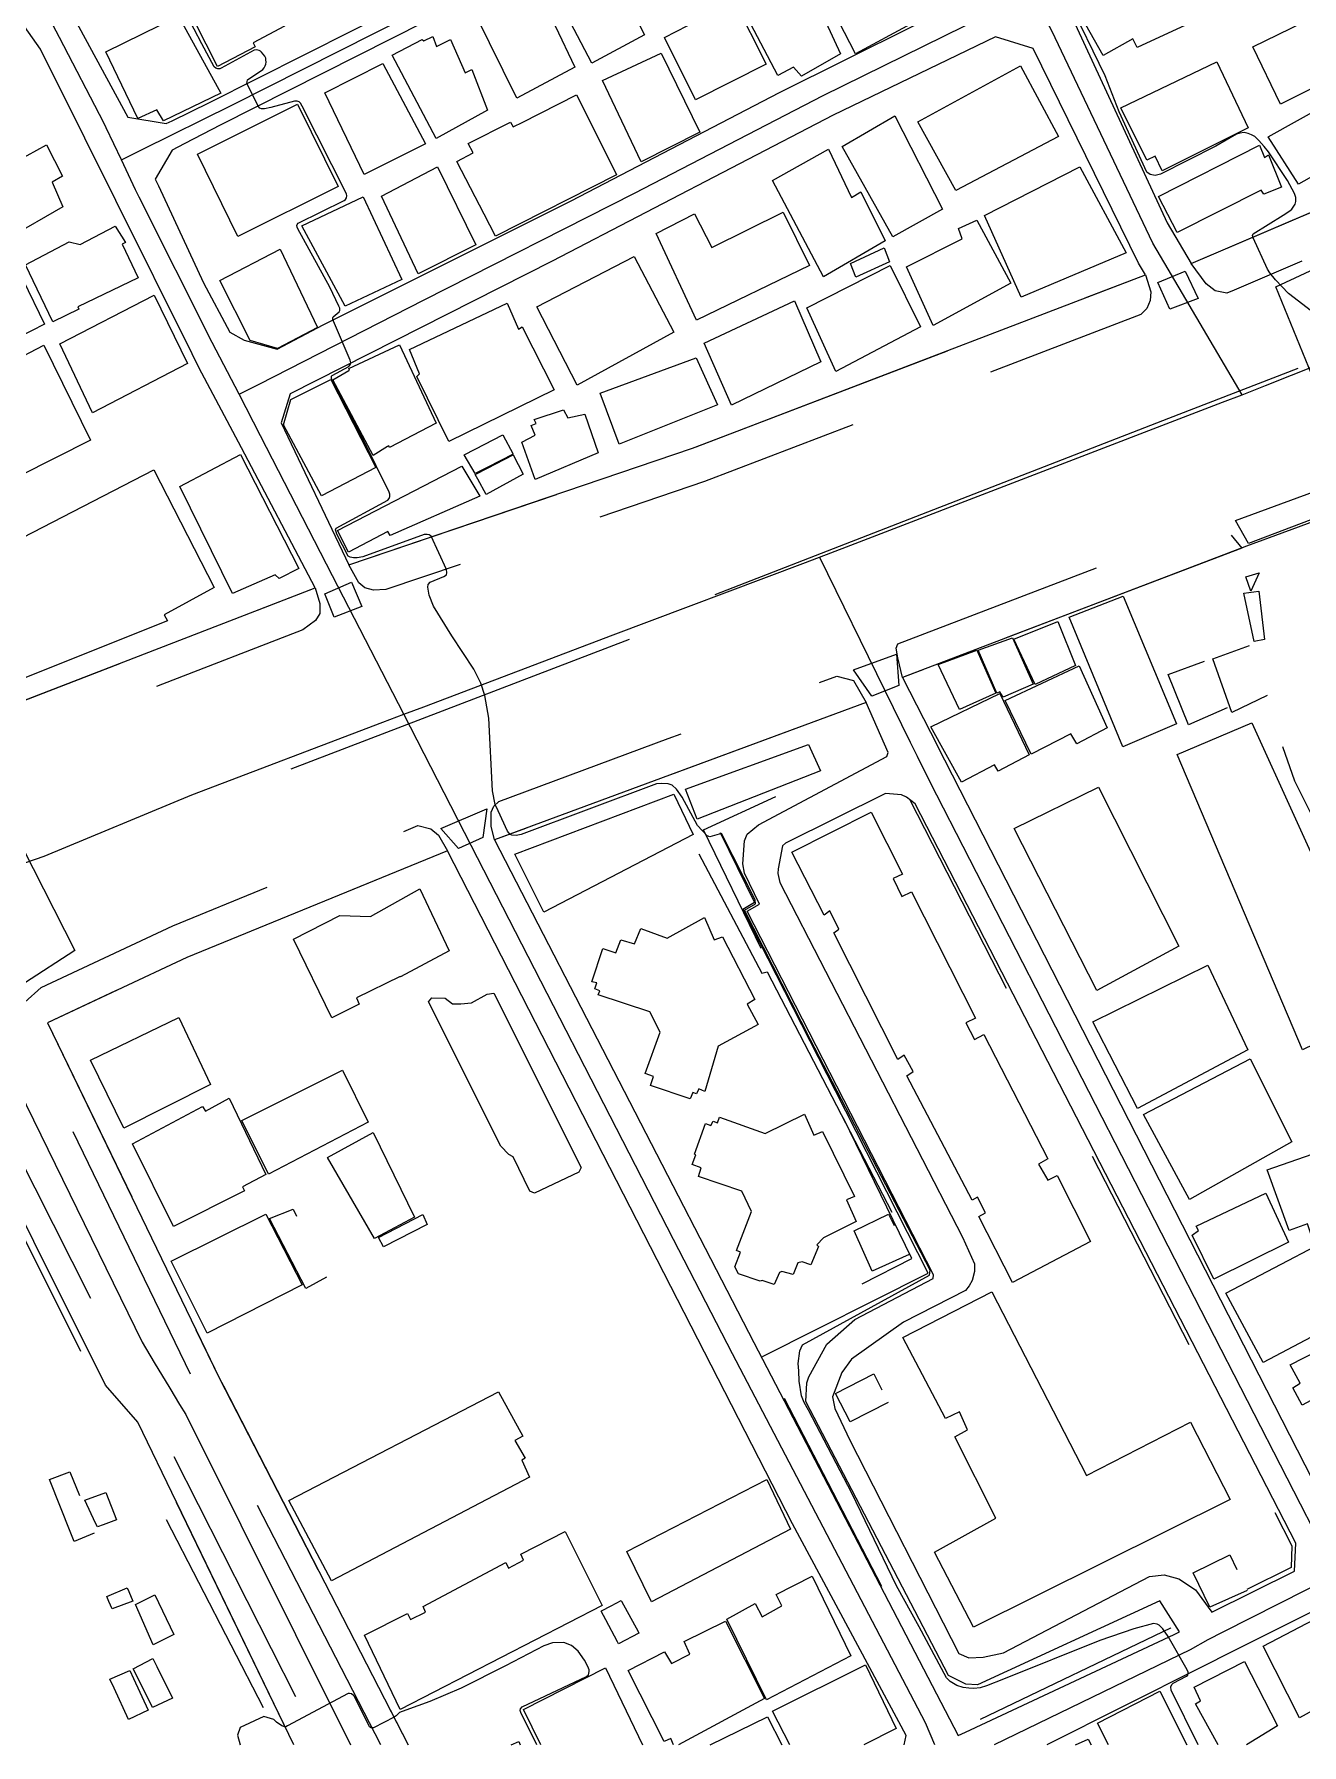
# Model space of a CAD drawing. Header units: millimetres. Extents: x 198785 to 203305, y 542885 to 545889.
# Drawn here: x 199098.6 to 199270.5, y 542885.3 to 543117.3 of the extents above; entities that cross this region are included whole.
import ezdxf

# ---------------------------------------------------------------- set-up
doc = ezdxf.new("R2010")
doc.units = ezdxf.units.MM
for name, pattern in [('FENCE_25K', [54.3, 28.7, -9.2, -16.4]), ('HIDDEN_BULD_25K', [28.8, 18.4, -10.4]), ('HIDDEN_IN_25K', [56.5, 36.5, -20])]:
    doc.linetypes.add(name, pattern=pattern)
for name, color, linetype in [('A0013114', 253, 'Continuous'), ('A0013117', 253, 'Continuous'), ('A0013118', 253, 'Continuous'), ('A0023214', 253, 'Continuous'), ('A0023217', 253, 'Continuous'), ('A0033324', 253, 'Continuous'), ('A0043325', 253, 'Continuous'), ('B0014111', 253, 'Continuous'), ('B0014112', 253, 'Continuous'), ('B0014113', 253, 'Continuous'), ('B0014115', 253, 'Continuous'), ('B0014116', 253, 'Continuous'), ('B0014118', 253, 'Continuous'), ('B0024120', 253, 'Continuous'), ('C0523121', 253, 'Continuous'), ('E0052114', 253, 'Continuous'), ('F0017111', 253, 'Continuous'), ('F0047224', 253, 'Continuous')]:
    doc.layers.add(name, color=color, linetype=linetype)

msp = doc.modelspace()

# ---------------------------------------------------------------- linework, layer by layer
at = {"layer": 'A0013114'}
for points in [[(199255.45, 543086.16), (199295.03, 543103.09), (199305.98, 543107.27), (199310.41, 543108.96), (199361.63, 543128.49)], [(199040.4, 543097.97), (199052.2, 543075.62), (199054.76, 543070.57), (199057.83, 543064.51), (199075.99, 543028.72), (199089.54, 543023.97), (199136.69, 543042.2)], [(199141.23, 543045.33), (199187.83, 543061.12), (199194.5, 543063.67), (199200.88, 543066.11), (199249.29, 543084.64)], [(199324.17, 543071.52), (199294.92, 543059.69), (199275.93, 543052.64), (199269.96, 543050.42), (199262.98, 543047.83), (199216.32, 543030.05)], [(199211.38, 543026.67), (199161.02, 543008.02)], [(199154.64, 543006.52), (199119.28, 542992.07), (199100.39, 542983.22), (199121.25, 542940.11), (199123.73, 542934.96), (199124.24, 542933.97), (199149.28, 542885.31)], [(199133.78, 542885.31), (199112.62, 542929.06), (199108.26, 542934.08), (199088.78, 542973.04), (199079.4, 542977.98), (199058.2, 542969.72), (199044.31, 542964.19), (199030.11, 542958.92), (199023.12, 542956.56), (199012.06, 542953.11), (199005.3, 542951.3), (198998.41, 542949.56), (198993.85, 542948.35), (198987.67, 542947.22), (198986.49, 542946.99), (198961.86, 542941.55), (198931.17, 542937.01), (198929.91, 542936.74), (198925.79, 542936.24), (198924.68, 542936.24), (198912.2, 542934.71), (198868.25, 542928.69), (198862.62, 542927.21), (198795.37, 542916.15)]]:
    msp.add_lwpolyline(points, dxfattribs=at)
at = {"layer": 'A0013117'}
for points in [[(199361.63, 543128.49), (199338.05, 543170.98), (199337.36, 543171.09), (199291.72, 543149.45), (199286.19, 543146.83), (199285.57, 543146.51), (199238, 543122.38), (199252.2, 543091.69), (199255.45, 543086.16)], [(199214.67, 543149.7), (199213.3, 543149.39), (199208.42, 543147.37), (199203.43, 543145.13), (199179.98, 543133.42), (199156.2, 543121.3), (199123.9, 543104.99), (199118.94, 543102.43), (199117.31, 543101.54), (199114.99, 543097.61), (199115.44, 543096.72), (199121.55, 543083.57), (199125.1, 543076.86), (199127.08, 543075.79), (199131.51, 543074.55), (199137.79, 543077.88), (199171.41, 543094.68), (199199.66, 543109.37), (199226.72, 543122.9), (199228.15, 543128.15), (199216.9, 543149.05), (199214.67, 543149.7)], [(199098.85, 543129.01), (199111.29, 543106.04), (199116.48, 543105.17), (199117.29, 543105.52), (199122.37, 543108.03), (199154.66, 543124.34)], [(199136.69, 543042.2), (199126.68, 543061.17), (199120.91, 543072.09), (199120, 543073.92), (199109.65, 543094.74), (199105.46, 543103.17), (199099.45, 543115.27), (199092.9, 543124.51), (199092.66, 543124.65), (199040.4, 543097.97)], [(199249.29, 543084.64), (199248.34, 543086.23), (199234.05, 543115.34), (199228.91, 543116.93), (199206.91, 543106.3), (199168.8, 543086.5), (199133.29, 543068.52), (199132.06, 543064.58), (199141.23, 543045.33)], [(199216.32, 543030.05), (199220.12, 543022.61), (199222.03, 543018.86), (199275.03, 542915.12), (199279.35, 542913.84), (199286.02, 542917.17), (199291.56, 542919.93), (199314.39, 542931.32), (199316.58, 542932.4), (199316.25, 542933.75), (199314.35, 542937.06), (199310.82, 542943.85)], [(199214.39, 543019.87), (199211.38, 543026.67)], [(199258.27, 542903.31), (199269.48, 542908.85), (199269.65, 542912.67), (199218.04, 543012.91)], [(199216.55, 542885.31), (199216.83, 542886.56), (199201.41, 542915.26), (199154.64, 543006.52)], [(199161.02, 543008.02), (199196.15, 542939.85), (199223.85, 542886.56), (199224.86, 542887), (199253.14, 542900.28), (199253.89, 542900.61)], [(199288.64, 542912.16), (199282.62, 542908.98), (199274.86, 542904.89), (199272.71, 542903.81), (199261.17, 542898.01), (199256.76, 542895.79), (199235.89, 542885.31)]]:
    msp.add_lwpolyline(points, dxfattribs=at)
at = {"layer": 'A0013118'}
for points in [[(199253.89, 542900.61), (199251.21, 542904.81), (199226.5, 542893.43), (199224.9, 542893.53), (199222.56, 542894.72), (199203.23, 542931.84), (199203.35, 542934.39), (199203.61, 542935.19), (199206.04, 542939.63), (199209.87, 542942.96), (199220.48, 542948.56), (199220.53, 542949.04), (199195.28, 542998.36), (199196.95, 542999.31), (199194.92, 543003.51), (199194.65, 543004.76), (199194.9, 543007.89), (199195.27, 543008.78), (199196.79, 543010.05), (199214.19, 543019.34), (199214.39, 543019.87)], [(199218.04, 543012.91), (199216.85, 543013.79), (199216.17, 543014.13), (199214, 543014.33), (199200.46, 543007.57), (199200.06, 543007.22), (199199.46, 543004.1), (199199.42, 543003.48), (199199.71, 543002.23), (199224.46, 542954.15), (199226.08, 542950.52), (199226.07, 542949.48), (199225.75, 542948.25), (199225.35, 542947.53), (199224.87, 542946.9), (199216.46, 542942.61), (199209.39, 542937.59), (199208.1, 542935.79), (199206.84, 542932.48), (199207.13, 542930.9), (199209.2, 542926.6), (199223.96, 542897.67), (199225.33, 542897.09), (199227.28, 542897.17), (199230, 542897.79), (199249.82, 542908.11), (199251.81, 542908.34), (199253.81, 542907.81), (199256.03, 542906.34), (199258.27, 542903.31)]]:
    msp.add_lwpolyline(points, dxfattribs=at)
at = {"layer": 'A0023214'}
for points in [[(199082.88, 542999.94), (199090.09, 543002.42), (199099.96, 543005.82), (199119.96, 543014.12), (199145.87, 543023.97), (199148.71, 543025.05), (199151.44, 543026.08), (199177.07, 543035.83), (199202.79, 543045.51), (199205.05, 543046.36), (199208.73, 543047.77), (199259.72, 543067.38), (199262.36, 543068.39), (199265.53, 543069.65), (199315.1, 543089.34), (199317.73, 543090.38), (199319.82, 543091.2), (199371.29, 543110.64), (199374.63, 543111.9), (199377.73, 543113.25), (199406.52, 543125.77), (199412.98, 543128), (199439.65, 543137.23)], [(199082.88, 542999.94), (199094.58, 542978.12), (199113.21, 542939.89), (199114.87, 542937.15), (199116.97, 542933.68), (199118.31, 542931.46), (199119.14, 542930.09), (199141.49, 542885.31)]]:
    msp.add_lwpolyline(points, dxfattribs=at)
at = {"layer": 'A0023217'}
for points in [[(199110.42, 543100.24), (199113.22, 543101.63), (199125.46, 543107.69), (199164.07, 543127.22), (199179.22, 543134.94), (199202.7, 543146.67), (199215.45, 543152.31), (199217.94, 543153.41)], [(199110.42, 543100.24), (199108.35, 543104.59), (199108.02, 543105.28), (199102.03, 543116.81), (199096.51, 543127.36), (199095.1, 543130.06)], [(199126.39, 543068.47), (199129.07, 543069.84), (199151.46, 543081.27), (199179.97, 543095.71), (199205.57, 543108.97), (199227.45, 543119.73), (199227.81, 543119.93), (199233.59, 543123.2)], [(199262.36, 543068.39), (199252.36, 543085.4), (199250.27, 543088.96), (199236.55, 543117.73), (199235.01, 543120.58), (199233.59, 543123.2)], [(199126.39, 543068.47), (199122.71, 543075.48), (199112.81, 543095.2), (199112.34, 543096.19), (199110.42, 543100.24)], [(199220.71, 542885.31), (199219.44, 542888.28), (199193.25, 542938.34), (199185.28, 542953.82), (199157.85, 543007.28), (199148.71, 543025.05), (199139.05, 543043.83), (199129.29, 543062.82), (199126.39, 543068.47)], [(199205.05, 543046.36), (199213.87, 543028.37), (199217.35, 543021.28), (199218.3, 543019.35), (199220.03, 543015.88), (199273.8, 542911.04), (199275.15, 542908.42)], [(199275.15, 542908.42), (199271.09, 542906.34), (199259.77, 542900.57), (199257.73, 542899.53), (199255.32, 542898.2), (199228.77, 542885.31)]]:
    msp.add_lwpolyline(points, dxfattribs=at)
at = {"layer": 'A0033324', "linetype": 'HIDDEN_IN_25K', "flags": 128}
for points in [[(199261.27, 543082.56), (199260.31, 543082.15), (199258.7, 543082.49), (199257.5, 543083.43), (199255.45, 543086.16), (199295.03, 543103.09), (199361.63, 543128.49), (199362.34, 543126.51), (199362.36, 543124.76), (199361.87, 543123.35), (199360.65, 543122.13), (199297.13, 543097.9), (199261.27, 543082.56)], [(199075.99, 543028.72), (199089.54, 543023.97), (199136.69, 543042.2), (199137.34, 543040.06), (199137.31, 543038.7), (199136.71, 543037.76), (199135, 543036.51), (199089.62, 543018.96), (199074.56, 543024.24), (199049.26, 543074.1), (199038.14, 543095.19), (199038.06, 543095.78), (199038.23, 543096.51), (199038.96, 543097.17), (199040.4, 543097.97), (199052.2, 543075.62), (199075.99, 543028.72)], [(199146.28, 543041.97), (199144.59, 543041.9), (199143.42, 543042.22), (199142.61, 543042.9), (199141.23, 543045.33), (199187.83, 543061.12), (199249.29, 543084.64), (199249.99, 543082.32), (199249.88, 543081.16), (199249.44, 543080.06), (199248.65, 543079.26), (199189.46, 543056.6), (199146.28, 543041.97)], [(199219.08, 543031.1), (199216.32, 543030.05), (199215.67, 543032.71), (199215.47, 543034.04), (199215.68, 543034.62), (199258.01, 543050.75), (199258.69, 543050.9), (199259.72, 543050.71), (199262.35, 543047.59), (199219.08, 543031.1)], [(199165.21, 543009.58), (199161.02, 543008.02), (199160.53, 543009.89), (199160.53, 543011.77), (199160.92, 543012.61), (199161.58, 543013.24), (199184.54, 543021.75), (199207.43, 543030.22), (199209.67, 543029.62), (199211.38, 543026.67), (199165.21, 543009.58)], [(199145.57, 542885.31), (199120.78, 542933.49), (199095.97, 542984.79), (199099.53, 542988.01), (199117.39, 542996.38), (199150.61, 543009.95), (199152.37, 543009.52), (199153.42, 543008.66), (199154.64, 543006.52), (199119.28, 542992.07), (199100.39, 542983.22), (199123.73, 542934.96), (199149.28, 542885.31)], [(199089.37, 542978.17), (199090.78, 542976.44), (199110.46, 542937.48), (199110.63, 542936.85), (199110.66, 542936.12), (199109.92, 542935.04), (199108.26, 542934.08), (199088.78, 542973.04), (199079.4, 542977.98), (199058.2, 542969.72), (199044.31, 542964.19), (199030.11, 542958.92), (199023.12, 542956.56), (199012.06, 542953.11), (199005.3, 542951.3), (198998.41, 542949.56), (198993.85, 542948.35), (198994.74, 542951.38), (198995.32, 542952.33), (198996.63, 542953.4), (199003.32, 542955.25), (199018.95, 542959.93), (199032.04, 542964.28), (199049.13, 542970.69), (199060.73, 542975.32), (199074.33, 542980.93), (199077.81, 542981.99), (199081.3, 542982.14), (199084.19, 542981.23), (199086.33, 542980.49), (199087.17, 542979.75), (199089.37, 542978.17)], [(199133.78, 542885.31), (199112.62, 542929.06), (199114.03, 542929.39), (199115.05, 542929.24), (199137.34, 542885.31)]]:
    msp.add_lwpolyline(points, dxfattribs=at)
at = {"layer": 'A0043325'}
for points in [[(199283.62, 543063.32), (199276.3, 543060.13), (199266.95, 543083.03), (199274.23, 543086.4), (199283.62, 543063.32)], [(199256.41, 543081.44), (199252.56, 543079.98), (199250.95, 543083.62), (199254.67, 543085.15), (199256.41, 543081.44)], [(199272.65, 543051.78), (199263.25, 543048.23), (199261.45, 543051.33), (199272.07, 543055.21), (199272.65, 543051.78)], [(199143.03, 543039.66), (199139.27, 543038.23), (199138, 543041.4), (199141.63, 543042.95), (199143.03, 543039.66)], [(199215.82, 543028.94), (199212.15, 543027.5), (199209.69, 543031.07), (199215.49, 543033.2), (199215.82, 543028.94)], [(199104.1, 542993.03), (199097.26, 542988.61), (199083.53, 543015.71), (199091.32, 543018.1), (199104.1, 542993.03)], [(199159.44, 543008.33), (199156.1, 543006.86), (199153.71, 543009.57), (199159.94, 543012.23), (199159.44, 543008.33)]]:
    msp.add_lwpolyline(points, dxfattribs=at)
at = {"layer": 'B0014111'}
for points in [[(199207.91, 543114.62), (199202.61, 543111.6), (199201.55, 543112.81), (199199.4, 543111.68), (199194.83, 543120.45), (199203.09, 543125.11), (199207.91, 543114.62)], [(199263.21, 543104.56), (199251.52, 543098.77), (199250.56, 543100.72), (199249.44, 543100.19), (199245.92, 543107.29), (199258.94, 543113.51), (199263.21, 543104.56)], [(199237.46, 543103.4), (199223.54, 543096.08), (199218.41, 543105.4), (199232.33, 543112.99), (199237.46, 543103.4)], [(199281.78, 543103.54), (199270.03, 543096.93), (199265.92, 543103.37), (199278.23, 543110.22), (199281.78, 543103.54)], [(199221.73, 543093.55), (199215, 543089.8), (199208.14, 543102.06), (199215.28, 543106.22), (199221.73, 543093.55)], [(199264.74, 543102.23), (199265.39, 543100.56), (199265.94, 543100.92), (199267.7, 543096.53), (199265.3, 543095.59), (199264.97, 543096.12), (199253.55, 543090.37), (199251.02, 543095.27), (199264.74, 543102.23)], [(199246.64, 543087.64), (199232.43, 543081.63), (199227.46, 543092.71), (199240.37, 543099.31), (199246.64, 543087.64)], [(199200.14, 543093.16), (199203.71, 543085.91), (199188.41, 543078.49), (199182.9, 543090.27), (199188.11, 543092.93), (199190.45, 543088.36), (199200.14, 543093.16)], [(199231, 543083.51), (199220.47, 543077.79), (199216.86, 543085.72), (199224.41, 543089.52), (199223.92, 543090.91), (199226.41, 543092.05), (199231, 543083.51)], [(199137, 543077.49), (199131.59, 543074.65), (199127.86, 543075.72), (199123.74, 543083.88), (199131.96, 543088.12), (199137, 543077.49)], [(199185.3, 543076.87), (199172.21, 543069.67), (199166.74, 543080.29), (199179.96, 543087.15), (199185.3, 543076.87)], [(199218.76, 543077.6), (199207.29, 543071.54), (199203.33, 543080.18), (199214.63, 543085.9), (199218.76, 543077.6)], [(199205.26, 543072.83), (199193.13, 543066.99), (199189.41, 543075.39), (199201.68, 543081.13), (199205.26, 543072.83)], [(199153.11, 543064.51), (199146.78, 543061.22), (199146.66, 543061.46), (199146.49, 543061.35), (199144.55, 543060.15), (199139.09, 543070.39), (199141.24, 543071.65), (199141.36, 543071.71), (199141.24, 543071.96), (199148.14, 543075.16), (199153.11, 543064.51)], [(199191.25, 543067.03), (199177.91, 543061.66), (199175.35, 543068.61), (199188.35, 543073.4), (199191.25, 543067.03)], [(199144.93, 543058.53), (199137.54, 543054.66), (199132.39, 543064.32), (199133.4, 543067.72), (199138.79, 543070.45), (199144.93, 543058.53)], [(199170.36, 543066.32), (199170.95, 543065.25), (199173.27, 543065.75), (199175.07, 543060.5), (199166.53, 543056.9), (199164.69, 543061.96), (199166.52, 543062.91), (199165.97, 543064.23), (199166.64, 543064.5), (199166.4, 543065.04), (199170.36, 543066.32)], [(199134.47, 543044.81), (199131.82, 543043.48), (199131.24, 543043.98), (199125.49, 543041.45), (199118.34, 543055.94), (199126.56, 543060.3), (199134.47, 543044.81)], [(199114.83, 543058.18), (199122.97, 543042.24), (199116.19, 543038.54), (199116.65, 543037.73), (199093.44, 543028.46), (199089.37, 543027.92), (199086.31, 543028.36), (199083.02, 543029.29), (199078.79, 543031.41), (199078.14, 543033.08), (199082.96, 543035.98), (199080.48, 543040.48), (199080.81, 543040.65), (199078.66, 543044.8), (199085.44, 543048.37), (199087.39, 543044.04), (199114.83, 543058.18)], [(199159, 543054.63), (199146.85, 543049.28), (199146.52, 543049.85), (199141.21, 543047.04), (199139.71, 543049.99), (199156.55, 543058.7), (199159, 543054.63)], [(199253.48, 543023.76), (199246.21, 543020.65), (199238.92, 543038.22), (199246.25, 543041.09), (199253.48, 543023.76)], [(199239.76, 543031.66), (199234.32, 543029.07), (199231.42, 543035.25), (199237.39, 543037.64), (199239.76, 543031.66)], [(199234.03, 543029.15), (199229.95, 543027.36), (199229.51, 543028.1), (199229.13, 543027.9), (199226.56, 543033.74), (199231.22, 543035.42), (199234.03, 543029.15)], [(199228.98, 543027.9), (199224.04, 543025.71), (199221.17, 543031.81), (199226.42, 543033.74), (199228.98, 543027.9)], [(199205.21, 543017.38), (199188.46, 543010.85), (199186.91, 543014.88), (199203.58, 543020.94), (199205.21, 543017.38)], [(199187.92, 543008.75), (199167.69, 542998.21), (199163.75, 543006.06), (199185.31, 543014.23), (199187.92, 543008.75)], [(199150.88, 543001.38), (199154.84, 542992.97), (199148.26, 542989.43), (199148.23, 542989.48), (199142.28, 542986.58), (199142.63, 542985.76), (199138.94, 542983.9), (199133.75, 542994.54), (199140.03, 542997.78), (199144.19, 542997.63), (199150.88, 543001.38)], [(199122.48, 542974.83), (199110.76, 542968.91), (199106.21, 542978.14), (199118.19, 542983.93), (199122.48, 542974.83)], [(199143.87, 542969.74), (199130.35, 542962.68), (199126.74, 542969.96), (199140.38, 542976.79), (199143.87, 542969.74)], [(199125.01, 542972.98), (199130, 542962.63), (199126.85, 542960.95), (199127.11, 542960.44), (199117.46, 542955.58), (199111.92, 542966.82), (199121.41, 542971.85), (199121.83, 542971.22), (199125.01, 542972.98)], [(199150.15, 542956.85), (199144.73, 542953.95), (199138.35, 542964.94), (199144.54, 542968.35), (199150.15, 542956.85)], [(199134.9, 542947.66), (199122.02, 542941.14), (199117.15, 542950.89), (199130, 542957.25), (199134.9, 542947.66)], [(199201.04, 542885.31), (199198.68, 542889.86), (199211.32, 542896.13), (199215.45, 542887.53), (199211.1, 542885.31)], [(199163.26, 542885.31), (199164.28, 542885.75), (199164.48, 542885.31)]]:
    msp.add_lwpolyline(points, dxfattribs=at)
at = {"layer": 'B0014112'}
for points in [[(199217.49, 543118.67), (199209.93, 543114.62), (199203.94, 543126.33), (199211.51, 543129.97), (199217.49, 543118.67)], [(199258.24, 543120.14), (199248.16, 543115.46), (199247.55, 543116.65), (199243.54, 543114.39), (199239.03, 543122.45), (199253.77, 543129.72), (199258.24, 543120.14)], [(199128.55, 543115.57), (199123.43, 543112.9), (199118.83, 543122.01), (199128.58, 543126.89), (199130.53, 543123.12), (199130.21, 543122.86), (199132.53, 543118.35), (199128.29, 543116.1), (199128.55, 543115.57)], [(199197.83, 543113.21), (199188.27, 543108.39), (199184.03, 543116.82), (199193.56, 543121.71), (199197.83, 543113.21)], [(199152.63, 543116.96), (199153.13, 543115.6), (199155.02, 543116.56), (199157.02, 543112.04), (199157.91, 543112.48), (199160.07, 543106.99), (199153.08, 543103.14), (199147.13, 543114.42), (199151.21, 543116.56), (199151.41, 543116.4), (199152.63, 543116.96)], [(199151.65, 543102.41), (199143.32, 543098.23), (199137.98, 543109.34), (199145.87, 543113.31), (199151.65, 543102.41)], [(199102.45, 543093.86), (199095.09, 543089.63), (199091.05, 543097.2), (199100.27, 543102.26), (199102.42, 543098.03), (199101.04, 543097.2), (199102.45, 543093.86)], [(199206.27, 543101.67), (199209.4, 543095.14), (199210.69, 543095.92), (199213.98, 543089.26), (199205.59, 543084.38), (199198.69, 543097.45), (199206.27, 543101.67)], [(199097.03, 543084.03), (199099.97, 543077.94), (199089.35, 543072.51), (199085.78, 543080.03), (199092, 543083.16), (199092.62, 543081.71), (199097.03, 543084.03)], [(199106.22, 543062.24), (199096.65, 543057.41), (199090.56, 543070.24), (199099.89, 543075.1), (199106.22, 543062.24)], [(199244.05, 543023.21), (199239.96, 543021.06), (199239.16, 543022.4), (199233.75, 543019.63), (199230.23, 543026.91), (199240.28, 543031.64), (199244.05, 543023.21)], [(199233.51, 543019.57), (199229.28, 543017.35), (199228.79, 543018.18), (199224.32, 543015.84), (199220.15, 543023.34), (199229.52, 543027.87), (199233.51, 543019.57)], [(199276.2, 542955.97), (199271.68, 542954.6), (199271.24, 542955.93), (199268.77, 542955.05), (199265.78, 542963.26), (199272.9, 542965.77), (199276.2, 542955.97)], [(199268.68, 542953.45), (199258.55, 542948.43), (199255.6, 542954.42), (199256.47, 542955.06), (199256.14, 542955.64), (199265.6, 542960.11), (199268.68, 542953.45)], [(199284.23, 542933.87), (199278.66, 542930.99), (199277.95, 542932.3), (199273.05, 542929.56), (199271.67, 542932), (199270.53, 542931.36), (199269.23, 542933.73), (199270.22, 542934.33), (199268.9, 542936.85), (199279.92, 542942.47), (199284.23, 542933.87)], [(199244.25, 542885.31), (199242.74, 542888.26), (199251.2, 542892.58), (199254.87, 542885.31)], [(199190.26, 542885.31), (199198, 542889.1), (199199.96, 542885.31)]]:
    msp.add_lwpolyline(points, dxfattribs=at)
at = {"layer": 'B0014113'}
for points in [[(199181.32, 543117.19), (199174.22, 543113.34), (199168.4, 543124.41), (199175.8, 543127.98), (199181.32, 543117.19)], [(199171.9, 543112.8), (199164.05, 543108.61), (199158.48, 543119.88), (199166.57, 543124.05), (199171.9, 543112.8)], [(199278.21, 543113.08), (199267.58, 543107.81), (199263.84, 543115.57), (199274.11, 543120.6), (199278.21, 543113.08)], [(199123.89, 543109.29), (199116.12, 543105.51), (199115.21, 543107.04), (199112.62, 543105.86), (199108.29, 543114.89), (199118.14, 543119.71), (199123.89, 543109.29)], [(199188.83, 543103.98), (199180.88, 543099.99), (199175.63, 543111), (199183.62, 543114.7), (199188.83, 543103.98)], [(199172.14, 543109.06), (199175.82, 543101.69), (199177.56, 543098.19), (199161.15, 543089.87), (199159.59, 543092.88), (199155.9, 543100), (199158.11, 543101.19), (199157.45, 543102.44), (199163.18, 543105.36), (199163.52, 543104.7), (199163.61, 543104.74), (199164.74, 543105.31), (199172.14, 543109.06)], [(199139.81, 543096.64), (199126.19, 543089.85), (199120.74, 543100.99), (199134.27, 543107.78), (199139.81, 543096.64)], [(199158.47, 543088.7), (199150.64, 543084.76), (199145.66, 543095.33), (199153.29, 543099.3), (199158.47, 543088.7)], [(199148.45, 543084.03), (199140.75, 543080.4), (199134.86, 543091.3), (199143.18, 543095.22), (199148.45, 543084.03)], [(199110.95, 543089.05), (199110.51, 543088.79), (199112.67, 543084.22), (199104.52, 543080.29), (199104.64, 543079.98), (199101.12, 543078.27), (199097.39, 543086), (199103.32, 543089.11), (199104.8, 543088.77), (199109.56, 543091.24), (199110.95, 543089.05)], [(199119.36, 543072.63), (199106.49, 543065.93), (199102.05, 543075.3), (199114.85, 543081.9), (199119.36, 543072.63)], [(199162.72, 543080.82), (199164.27, 543077.28), (199164.75, 543077.61), (199169.07, 543069.05), (199154.8, 543062.03), (199150.45, 543070.85), (199150.81, 543071.22), (199149.48, 543074.51), (199162.72, 543080.82)], [(199281.43, 542984.82), (199270.54, 542979.57), (199253.58, 543019.61), (199263.67, 543023.91), (199281.43, 542984.82)], [(199253.77, 542993.61), (199242.69, 542987.61), (199231.46, 543009.56), (199242.88, 543015.18), (199253.77, 542993.61)], [(199263.16, 542979.54), (199248.18, 542971.6), (199242.11, 542983.34), (199257.7, 542991.02), (199263.16, 542979.54)], [(199269.09, 542967.05), (199255.23, 542959.23), (199249.02, 542970.77), (199263.47, 542978.35), (199269.09, 542967.05)], [(199278.25, 542944), (199265.24, 542937.16), (199260.14, 542946.53), (199273.29, 542953.44), (199278.25, 542944)], [(199165.74, 542921.58), (199138.91, 542907.55), (199133.13, 542918.45), (199161.55, 542933.18), (199164.86, 542927.15), (199163.78, 542926.55), (199165.15, 542924.16), (199164.72, 542923.9), (199165.74, 542921.58)], [(199201.13, 542914.55), (199182.27, 542904.67), (199178.96, 542911.54), (199197.91, 542921.29), (199201.13, 542914.55)], [(199170.59, 542914.23), (199175.61, 542904.19), (199148.22, 542890.09), (199143.36, 542900.17), (199149.2, 542903.13), (199149.59, 542902.29), (199151.66, 542903.31), (199151.35, 542904.06), (199162.54, 542910.03), (199162.92, 542909.25), (199164.93, 542910.32), (199164.55, 542911.14), (199170.59, 542914.23)], [(199204.07, 542908.17), (199209.3, 542897.35), (199197.9, 542891.42), (199192.49, 542902.36), (199196.34, 542904.47), (199197.29, 542902.64), (199199.97, 542904.13), (199199.2, 542905.7), (199204.07, 542908.17)], [(199185.29, 542885.31), (199184.92, 542886.16), (199183.99, 542885.76), (199179.13, 542895.37), (199184.07, 542897.9), (199184.98, 542896.33), (199187.48, 542897.58), (199186.7, 542899.3), (199192.3, 542902.08)], [(199192.3, 542902.08), (199197.62, 542891.57), (199185.95, 542885.31)], [(199278.86, 542893.77), (199270.14, 542888.94), (199265.24, 542898.69), (199274.14, 542903.33), (199278.86, 542893.77)], [(199167.28, 542885.31), (199164.92, 542890.1), (199176.04, 542895.73), (199181.06, 542885.31)], [(199259.13, 542885.31), (199256.07, 542890.86), (199256.74, 542891.25), (199255.85, 542893.11), (199262.7, 542896.61), (199267.17, 542887.86)], [(199239.8, 542885.31), (199241.49, 542886.08), (199241.88, 542885.31)], [(199267.17, 542887.86), (199262.96, 542885.31)]]:
    msp.add_lwpolyline(points, dxfattribs=at)
at = {"layer": 'B0014115'}
for points in [[(199215.07, 543002.8), (199216.23, 543000.32), (199217.55, 543000.98), (199226.21, 542983.84), (199224.9, 542983.19), (199226.1, 542980.95), (199227.36, 542981.62), (199236.03, 542964.78), (199234.75, 542964.05), (199236.02, 542961.88), (199237.29, 542962.51), (199241.81, 542953.54), (199231.23, 542948), (199226.66, 542956.94), (199227.58, 542957.44), (199226.47, 542959.57), (199225.77, 542959.14), (199216.9, 542976.02), (199217.76, 542976.59), (199216.56, 542978.81), (199215.71, 542978.22), (199207.01, 542995.41), (199207.69, 542995.92), (199206.48, 542998.42), (199205.68, 542997.8), (199201.33, 543006.34), (199212.06, 543011.77), (199216.32, 543003.36), (199215.07, 543002.8)], [(199189.47, 542997.48), (199190.8, 542994.45), (199191.93, 542994.86), (199196.32, 542986.37), (199195.27, 542985.75), (199196.73, 542983), (199191.32, 542980.04), (199189.5, 542973.92), (199188.7, 542974.24), (199188.39, 542973.57), (199187.87, 542973.75), (199187.52, 542972.92), (199182.16, 542974.69), (199182.54, 542975.92), (199181.41, 542976.35), (199183.45, 542981.96), (199182.05, 542984.69), (199175.04, 542986.99), (199175.3, 542987.57), (199174.61, 542987.81), (199174.88, 542988.63), (199174.19, 542988.76), (199175.69, 542993.3), (199177.47, 542992.68), (199178.14, 542994.47), (199180, 542993.93), (199180.86, 542995.98), (199184.41, 542994.7), (199189.47, 542997.48)], [(199203.02, 542970.82), (199204.31, 542967.97), (199205.47, 542968.49), (199209.8, 542959.67), (199208.73, 542959.22), (199210.05, 542956.27), (199205.62, 542954.07), (199204.72, 542953.1), (199204.95, 542952.89), (199203.9, 542950.38), (199202.73, 542950.78), (199202.11, 542950.67), (199201.51, 542949.1), (199199.95, 542949.47), (199199.65, 542949.37), (199198.93, 542947.73), (199197.29, 542948.26), (199197.04, 542948.17), (199194.09, 542949.15), (199193.58, 542950.14), (199194.36, 542952.13), (199193.81, 542952.33), (199195.85, 542957.61), (199194.53, 542960.36), (199188.65, 542962.39), (199189.03, 542963.56), (199187.8, 542964.02), (199188.31, 542965.29), (199188.14, 542965.42), (199189.62, 542969.57), (199190.35, 542969.27), (199190.66, 542969.87), (199191.22, 542969.63), (199191.53, 542970.4), (199197.72, 542968.2), (199203.02, 542970.82)], [(199228.45, 542946.73), (199241.25, 542921.84), (199255.37, 542929.07), (199260.77, 542918.57), (199225.95, 542901.25), (199220.65, 542911.42), (199228.96, 542916.05), (199223.43, 542927.07), (199225.13, 542928), (199224.06, 542930.44), (199222.13, 542929.54), (199216.35, 542940.52), (199228.45, 542946.73)]]:
    msp.add_lwpolyline(points, dxfattribs=at)
at = {"layer": 'B0014116', "linetype": 'HIDDEN_BULD_25K', "flags": 128}
for points in [[(199214.54, 543086.43), (199209.98, 543084.32), (199209.28, 543086.19), (199213.84, 543088.3), (199214.54, 543086.43)], [(199160, 543058.52), (199158.37, 543057.69), (199156.91, 543060.22), (199158.39, 543060.99), (199162.14, 543062.97), (199163.53, 543060.32), (199160, 543058.52)], [(199164.9, 543057.61), (199159.86, 543054.87), (199158.72, 543056.94), (199158.37, 543057.59), (199160.05, 543058.45), (199163.55, 543060.24), (199164.9, 543057.61)], [(199264.69, 543044.23), (199263.57, 543041.77), (199262.87, 543043.67), (199264.69, 543044.23)], [(199265.39, 543035.18), (199263.99, 543034.94), (199262.6, 543041.49), (199264.64, 543041.73), (199265.39, 543035.18)], [(199265.78, 543027.61), (199260.96, 543025.28), (199258.38, 543032.57), (199264.98, 543034.98), (199265.78, 543027.61)], [(199260.36, 543025.93), (199255.12, 543023.6), (199252.32, 543030.43), (199258.03, 543032.56), (199260.36, 543025.93)], [(199138.24, 542948.74), (199135.41, 542947.17), (199130.51, 542956.66), (199133.68, 542957.95), (199138.24, 542948.74)], [(199151.87, 542955.86), (199145.95, 542952.82), (199145.26, 542954.09), (199151.28, 542957.23), (199151.87, 542955.86)], [(199217.21, 542951.81), (199212.19, 542949.54), (199209.77, 542955.02), (199214.42, 542957.26), (199217.21, 542951.81)], [(199214.39, 542931.71), (199209.21, 542929.1), (199207.22, 542932.93), (199212.43, 542935.61), (199214.39, 542931.71)], [(199263.05, 542906.25), (199257.99, 542903.99), (199255.75, 542908.63), (199260.71, 542911.06), (199263.05, 542906.25)], [(199180.59, 542900.43), (199177.82, 542898.99), (199177.68, 542899.26), (199176.08, 542902.25), (199175.45, 542903.43), (199175.52, 542903.46), (199176.82, 542904.16), (199178.17, 542904.87), (199178.22, 542904.77), (199180.47, 542900.65), (199180.59, 542900.43)]]:
    msp.add_lwpolyline(points, dxfattribs=at)
at = {"layer": 'B0014118', "linetype": 'HIDDEN_BULD_25K', "flags": 128}
for points in [[(199106.72, 542914), (199104.03, 542912.87), (199103.57, 542914.02), (199100.68, 542921.26), (199103.43, 542922.34), (199106.24, 542915.23), (199106.72, 542914)], [(199107.94, 542915.15), (199107.15, 542914.87), (199106.91, 542915.37), (199105.44, 542918.47), (199108.29, 542919.51), (199109.76, 542915.82), (199107.94, 542915.15)], [(199111.97, 542904.79), (199109.18, 542903.76), (199108.73, 542904.74), (199108.42, 542905.41), (199111.2, 542906.58), (199111.4, 542906.11), (199111.97, 542904.79)], [(199117.5, 542900.25), (199114.72, 542898.87), (199112.31, 542904.34), (199114.94, 542905.62), (199117.5, 542900.25)], [(199114.03, 542889.98), (199111.39, 542888.74), (199109.43, 542892.97), (199108.86, 542894.19), (199111.55, 542895.4), (199112.05, 542894.3), (199114.03, 542889.98)], [(199117.33, 542891.61), (199114.65, 542890.35), (199112.54, 542894.55), (199112, 542895.61), (199114.68, 542897), (199115.22, 542895.9), (199117.33, 542891.61)]]:
    msp.add_lwpolyline(points, dxfattribs=at)
at = {"layer": 'B0024120', "linetype": 'FENCE_25K', "flags": 128}
for points in [[(199310.22, 543019.85), (199311.38, 543017.33), (199311.51, 543015.68), (199312.11, 543000.78), (199310.45, 542999.18), (199300.09, 542998.58), (199297.03, 542997.42), (199296.42, 542997.08), (199289.06, 542991.49), (199284.99, 542991.91), (199274.15, 543006.66), (199269.5, 543015.96), (199266.99, 543023.22), (199266.02, 543029.21), (199264.67, 543045.61)], [(199252.72, 542901.16), (199252.68, 542901.14), (199223.68, 542887.19), (199196.12, 542940.33), (199217.57, 542951.25), (199189.35, 543009.4), (199213.95, 543020.72)], [(199217.31, 543013.45), (199269.12, 542912.27), (199269.01, 542909.34), (199263.03, 542906.38)], [(198995.02, 542948.27), (199001.66, 542949.91), (199014.74, 542953.28), (199036.89, 542960.89), (199056.57, 542968.52), (199078.74, 542977.58), (199087.94, 542972.82), (199093.65, 542961.08), (199110.79, 542926.9), (199132, 542885.76), (199132.23, 542885.31)]]:
    msp.add_lwpolyline(points, dxfattribs=at)
at = {"layer": 'C0523121'}
for points in [[(199190.94, 543041.28), (199252.44, 543065.21), (199269.97, 543072)], [(199179.25, 543035.21), (199133.4, 543017.61)]]:
    msp.add_lwpolyline(points, dxfattribs=at)
at = {"layer": 'E0052114'}
msp.add_lwpolyline([(199160.9, 542987.22), (199172.77, 542963.59), (199172.42, 542962.94), (199166.43, 542960.12), (199165.77, 542960.38), (199163.55, 542965.04), (199162.93, 542965.34), (199161.85, 542966.5), (199152.07, 542986.07), (199152.5, 542986.6), (199154.33, 542986.54), (199155.29, 542985.8), (199156.43, 542985.77), (199157.89, 542985.94), (199159.99, 542987.11), (199160.9, 542987.22)], dxfattribs=at)
at = {"layer": 'F0017111'}
for points, elevation in [([(199274.7, 543077.48), (199268.65, 543082.12), (199266.88, 543083.97), (199266.14, 543084.92), (199265.8, 543085.4), (199263.85, 543089.68), (199263.78, 543089.97), (199263.87, 543090.22), (199267.94, 543092.75), (199268.86, 543093.33), (199269.1, 543093.54), (199269.31, 543093.82), (199269.56, 543094.22), (199269.65, 543094.59), (199269.65, 543095.14), (199269.45, 543095.66), (199268.53, 543097.45), (199265.96, 543101.31), (199265.37, 543102.07), (199264.65, 543102.88), (199264.09, 543103.39), (199263.65, 543103.65), (199263.2, 543103.83), (199262.65, 543103.95), (199262.04, 543103.86), (199261.62, 543103.72), (199258.8, 543102.11), (199251.29, 543098.31), (199250.57, 543098.13), (199249.9, 543098.23), (199249.46, 543098.58), (199245.7, 543106.75), (199243.81, 543111.62), (199238.87, 543121.74)], 20), ([(199256.39, 542885.31), (199252.75, 542892.73), (199252.71, 542893.17), (199252.83, 542893.46), (199253, 542893.64), (199254.84, 542894.59), (199254.99, 542894.76), (199255.06, 542894.94), (199255.06, 542895.14), (199254.9, 542895.48), (199252.32, 542900), (199251.61, 542901.04), (199251.11, 542901.53), (199250.86, 542901.68), (199250.36, 542901.74), (199247.68, 542901.01), (199243.08, 542899.43), (199230.03, 542894.2), (199227.72, 542893.32), (199226.83, 542893.04), (199226, 542892.96), (199225.32, 542892.98), (199224.55, 542893.08), (199223.68, 542893.34), (199222.77, 542893.88), (199222.27, 542894.37), (199218.6, 542901.32), (199215.53, 542906.88), (199209.43, 542919.43), (199203.57, 542930.68), (199202.99, 542931.74), (199202.62, 542932.63), (199202.3, 542934.63), (199202.25, 542936), (199202.18, 542936.99), (199202.39, 542938.73), (199202.78, 542939.55), (199219.97, 542949), (199220.05, 542949.66), (199203.85, 542980.91), (199194.89, 542998.5), (199196.39, 542999.36), (199196.34, 542999.88), (199191.76, 543008.9), (199190.19, 543008.45), (199189.83, 543008.56), (199188.51, 543009.99), (199186.45, 543013.81), (199185.68, 543014.89), (199185.09, 543015.43), (199184.55, 543015.64), (199183.66, 543015.68), (199182.95, 543015.6), (199164.61, 543008.74), (199163.94, 543008.63), (199163.33, 543008.68), (199163.11, 543008.77), (199162.76, 543009.22), (199161.52, 543011.98), (199161.07, 543012.82), (199160.75, 543014.66), (199160.22, 543024.53), (199159.71, 543027.59), (199159.15, 543029.25), (199158.2, 543031.15), (199155.22, 543035.71), (199152.75, 543039.73), (199152.16, 543041.19), (199151.97, 543042.29), (199152.02, 543042.65), (199152.27, 543042.96), (199154.14, 543043.73), (199154.48, 543043.98), (199154.56, 543044.24), (199154.48, 543044.68), (199152.4, 543049.19), (199152.13, 543049.4), (199151.85, 543049.45), (199151.46, 543049.43), (199143.15, 543046.41), (199142.4, 543046.27), (199141.89, 543046.27), (199141.41, 543046.34), (199141.18, 543046.5), (199139.64, 543049.49), (199139.51, 543049.81), (199139.44, 543050.07), (199139.51, 543050.31), (199146.52, 543054.11), (199146.71, 543054.31), (199146.79, 543054.57), (199146.79, 543054.88), (199146.7, 543055.18), (199143.25, 543062.22), (199139.01, 543070.32), (199138.9, 543070.6), (199138.89, 543070.77), (199138.92, 543070.91), (199139, 543071.01), (199141.23, 543072.2), (199141.4, 543072.38), (199141.48, 543072.53), (199141.51, 543072.71), (199141.45, 543073.07), (199139.17, 543078.34), (199139.09, 543078.59), (199139.07, 543078.8), (199139.13, 543078.94), (199139.94, 543079.61), (199140.01, 543079.82), (199140.01, 543080.11), (199139.9, 543080.39), (199138.67, 543082.97), (199134.33, 543090.88), (199134.24, 543091.11), (199134.18, 543091.33), (199134.24, 543091.49), (199134.36, 543091.65), (199140.62, 543094.73), (199140.79, 543094.87), (199140.92, 543095.09), (199140.99, 543095.35), (199140.94, 543095.61), (199134.94, 543107.52), (199134.68, 543107.93), (199134.5, 543108.1), (199134.23, 543108.2), (199133.87, 543108.21), (199130.66, 543107.33), (199129.82, 543107.15), (199129.43, 543107.17), (199129.16, 543107.25), (199128.94, 543107.52), (199127.43, 543110.62), (199127.45, 543110.82), (199127.52, 543111.07), (199129.58, 543112.49), (199129.76, 543112.72), (199129.92, 543112.98), (199129.99, 543113.2), (199130.04, 543113.48), (199130.01, 543113.8), (199129.98, 543114.01), (199129.84, 543114.3), (199129.43, 543114.85), (199129.26, 543114.99), (199129.07, 543115.07), (199128.75, 543115.14), (199128.42, 543115.11), (199123.95, 543112.69), (199123.74, 543112.59), (199123.5, 543112.59), (199123.21, 543112.65), (199123, 543112.83), (199121.3, 543115.98), (199119.24, 543119.94)], 30), ([(199166.76, 542885.31), (199164.58, 542889.69), (199164.48, 542889.97), (199164.53, 542890.19), (199164.73, 542890.44), (199173.46, 542894.57), (199173.73, 542894.8), (199173.8, 542895.02), (199173.85, 542895.25), (199173.82, 542895.48), (199173.64, 542895.94), (199173.22, 542896.8), (199172.36, 542897.98), (199171.44, 542898.79), (199170.41, 542899.17), (199168.86, 542899.11), (199167.7, 542898.72), (199162.5, 542896), (199156.49, 542892.97), (199152.22, 542891.17), (199148.99, 542890.01), (199148.14, 542889.67), (199147.92, 542889.52), (199147.69, 542889.25), (199147.4, 542889.05), (199144.61, 542887.61), (199144.27, 542887.59), (199144.04, 542887.76), (199142, 542891.85), (199141.87, 542892.01), (199141.6, 542892.22), (199141.33, 542892.27), (199141.15, 542892.24), (199132.95, 542887.89), (199132.72, 542887.73), (199132.67, 542887.72), (199132.43, 542887.78), (199132.15, 542887.88), (199131.46, 542888.37), (199131.1, 542888.75), (199129.73, 542889.13), (199126.51, 542887.67), (199126.17, 542886.61), (199126.53, 542885.31)], 40)]:
    msp.add_lwpolyline(points, dxfattribs=dict(at, elevation=elevation))
at = {"layer": 'F0047224'}
for points in [[(199197.35, 542937.95), (199219.78, 542949.26), (199207.25, 542974), (199194.65, 542998.63), (199196.27, 542999.56), (199191.63, 543008.97)], [(199188.7, 543006.12), (199197.25, 542989.96), (199197.97, 542990.12), (199214.88, 542957.53)]]:
    msp.add_lwpolyline(points, dxfattribs=at)

doc.saveas('drawing.dxf')
